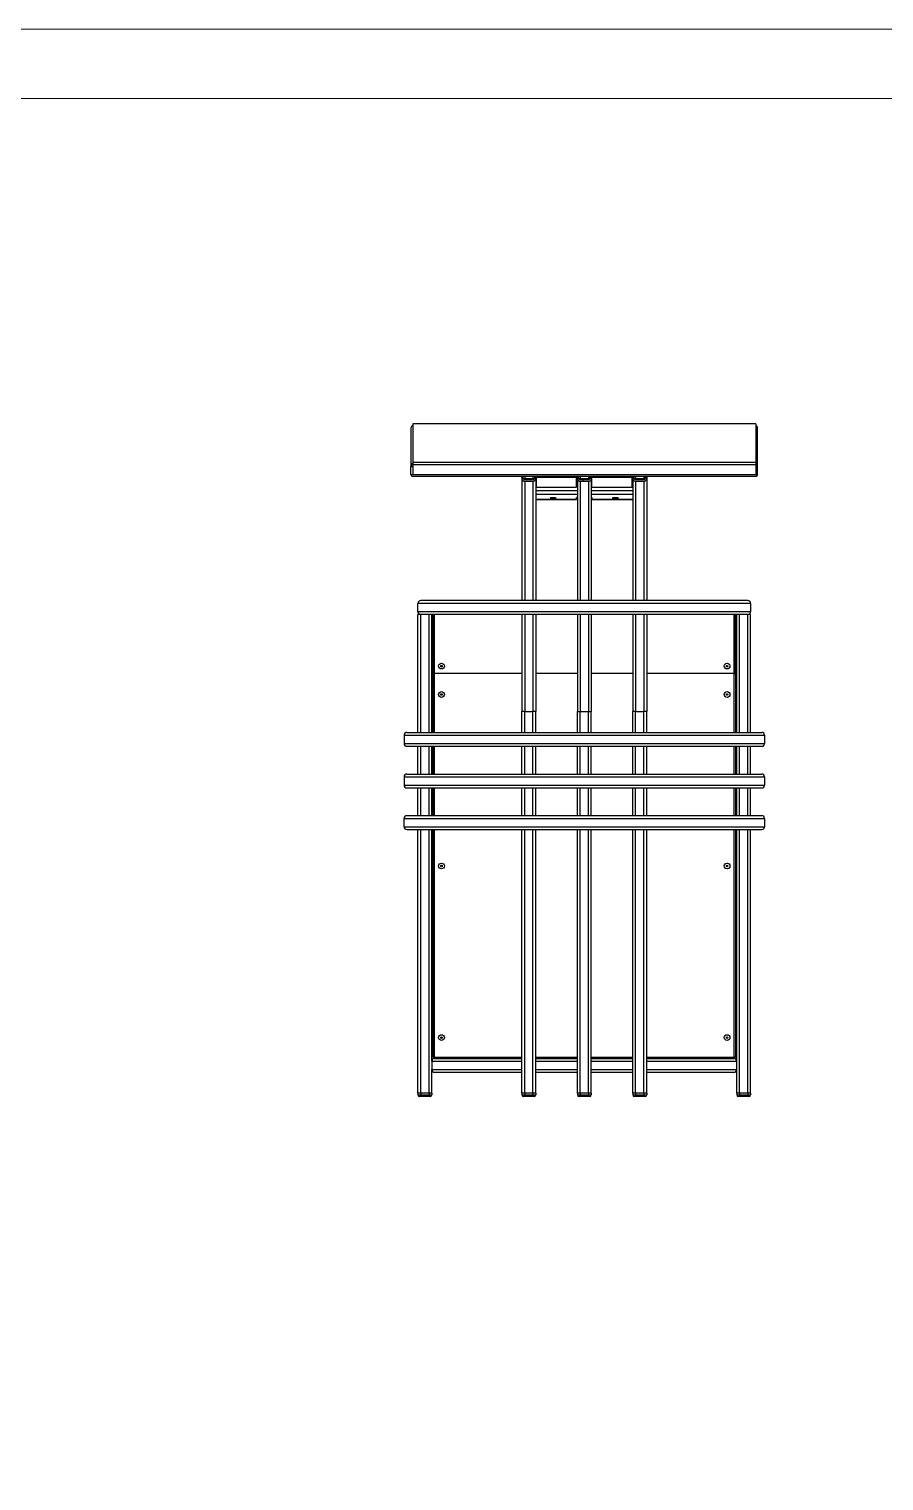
# Model space of a CAD drawing. Header units: millimetres. Extents: x 1851 to 7791, y -2933 to 1267.
# Drawn here: x 3588 to 4821, y -826 to 1267 of the extents above; entities that cross this region are included whole.
import ezdxf

# ---------------------------------------------------------------- set-up
doc = ezdxf.new("R2010")
doc.units = ezdxf.units.MM
doc.layers.add('tabelka', color=155, linetype='Continuous')

# ---------------------------------------------------------------- blocks, each defined once
blk = doc.blocks.new('bok')
for p, q in [((970.5, -748.2), (970.5, -803.8)), ((1468, -742.2), (973, -742.2)), ((973, -742.2), (973, -797.9)), ((1468, -742.2), (1468, -797.9)), ((1470.5, -803.8), (1470.5, -748.2)), ((970.5, -815.1), (970.5, -803.8)), ((970.5, -803.8), (973, -803.8)), ((970.5, -815.1), (973, -815.1)), ((1468, -797.9), (973, -797.9)), ((973, -797.9), (973, -801.4)), ((1468, -801.4), (973, -801.4)), ((973, -801.4), (973, -815.8)), ((1468, -815.8), (973, -815.8)), ((1468, -797.9), (1468, -801.4)), ((1468, -801.4), (1468, -815.8)), ((1468, -803.8), (1470.5, -803.8)), ((1468, -815.1), (1470.5, -815.1)), ((1470.5, -815.1), (1470.5, -803.8)), ((973.2, -817.8), (1467.8, -817.8)), ((1130.5, -819.1), (1130.5, -817.8)), ((1130.5, -819.1), (1130.5, -820.3)), ((1130.5, -819.1), (1132.5, -819.1)), ((1130.5, -820.3), (1130.5, -997.1)), ((1132.5, -819.1), (1132.5, -817.8)), ((1132.5, -820.3), (1132.5, -819.1)), ((1148.2, -821.6), (1132.8, -821.6)), ((1134.5, -817.8), (1134.5, -821.6)), ((1146.5, -822.8), (1134.5, -822.8)), ((1146.5, -825.3), (1134.5, -825.3)), ((1134.5, -825.3), (1134.5, -997.1)), ((1146.5, -817.8), (1146.5, -821.6)), ((1146.5, -825.3), (1146.5, -997.1)), ((1148.5, -817.8), (1148.5, -819.1)), ((1148.5, -819.1), (1148.5, -820.3)), ((1148.5, -819.1), (1150.5, -819.1)), ((1150.5, -817.8), (1150.5, -819.1)), ((1150.5, -819.1), (1150.5, -820.3)), ((1150.5, -820.3), (1150.5, -997.1)), ((1151.5, -821.6), (1150.5, -821.6)), ((1150.5, -831.6), (1151.5, -831.6)), ((1209.5, -819.6), (1151.5, -819.6)), ((1151.5, -833.6), (1151.5, -819.6)), ((1151.5, -833.6), (1209.5, -833.6)), ((1152.5, -819.6), (1152.5, -817.8)), ((1208.5, -819.6), (1208.5, -817.8)), ((1209.5, -833.6), (1209.5, -819.6)), ((1210.5, -821.6), (1209.5, -821.6)), ((1209.5, -831.6), (1210.5, -831.6)), ((1210.5, -819.1), (1210.5, -817.8)), ((1210.5, -820.3), (1210.5, -819.1)), ((1210.5, -819.1), (1212.5, -819.1)), ((1210.5, -820.3), (1210.5, -997.1)), ((1212.5, -819.1), (1212.5, -817.8)), ((1212.5, -820.3), (1212.5, -819.1)), ((1217.7, -821.6), (1212.8, -821.6)), ((1214.5, -817.8), (1214.5, -821.6)), ((1226.5, -822.8), (1214.5, -822.8)), ((1226.5, -825.3), (1214.5, -825.3)), ((1214.5, -825.3), (1214.5, -997.1)), ((1228.2, -821.6), (1220.3, -821.6)), ((1226.5, -817.8), (1226.5, -821.6)), ((1226.5, -825.3), (1226.5, -997.1)), ((1228.5, -817.8), (1228.5, -819.1)), ((1228.5, -819.1), (1228.5, -820.3)), ((1228.5, -819.1), (1230.5, -819.1)), ((1230.5, -817.8), (1230.5, -819.1)), ((1230.5, -819.1), (1230.5, -820.3)), ((1230.5, -820.3), (1230.5, -997.1)), ((1231.5, -821.6), (1230.5, -821.6)), ((1230.5, -831.6), (1231.5, -831.6)), ((1289.5, -819.6), (1231.5, -819.6)), ((1231.5, -833.6), (1231.5, -819.6)), ((1231.5, -833.6), (1289.5, -833.6)), ((1232.5, -819.6), (1232.5, -817.8)), ((1288.5, -819.6), (1288.5, -817.8)), ((1289.5, -833.6), (1289.5, -819.6)), ((1290.5, -821.6), (1289.5, -821.6)), ((1289.5, -831.6), (1290.5, -831.6)), ((1290.5, -819.1), (1290.5, -817.8)), ((1290.5, -820.3), (1290.5, -819.1)), ((1290.5, -819.1), (1292.5, -819.1)), ((1290.5, -820.3), (1290.5, -997.1)), ((1292.5, -819.1), (1292.5, -817.8)), ((1292.5, -820.3), (1292.5, -819.1)), ((1308.2, -821.6), (1292.8, -821.6)), ((1294.5, -817.8), (1294.5, -821.6)), ((1306.5, -822.8), (1294.5, -822.8)), ((1306.5, -825.3), (1294.5, -825.3)), ((1294.5, -825.3), (1294.5, -997.1)), ((1306.5, -817.8), (1306.5, -821.6)), ((1306.5, -825.3), (1306.5, -997.1)), ((1308.5, -817.8), (1308.5, -819.1)), ((1308.5, -819.1), (1308.5, -820.3)), ((1308.5, -819.1), (1310.5, -819.1)), ((1310.5, -817.8), (1310.5, -819.1)), ((1310.5, -819.1), (1310.5, -820.3)), ((1310.5, -820.3), (1310.5, -997.1)), ((1150.5, -838.4), (1210.5, -838.4)), ((1150.5, -843.4), (1210.5, -843.4)), ((1150.5, -851), (1209.5, -851)), ((1150.5, -851.1), (1209.5, -851.1)), ((1209.5, -851), (1209.5, -848.4)), ((1210.5, -848.4), (1209.5, -848.4)), ((1209.5, -851.1), (1209.5, -851)), ((1230.5, -838.4), (1290.5, -838.4)), ((1230.5, -843.4), (1290.5, -843.4)), ((1231.5, -848.4), (1230.5, -848.4)), ((1231.5, -848.4), (1231.5, -851)), ((1231.5, -851), (1290.5, -851)), ((1231.5, -851), (1231.5, -851.1)), ((1231.5, -851.1), (1290.5, -851.1)), ((1460.5, -1001.1), (980.5, -1001.1)), ((980.5, -1013.1), (980.5, -1001.1)), ((1456.5, -997.1), (984.5, -997.1)), ((1460.5, -1001.1), (1460.5, -1013.1)), ((1460.5, -1013.1), (980.5, -1013.1)), ((980.5, -1187.1), (980.5, -1017.1)), ((984.5, -1017.1), (980.5, -1017.1)), ((1456.5, -1017.1), (984.5, -1017.1)), ((984.5, -1187.1), (984.5, -1017.1)), ((996.5, -1187.1), (996.5, -1017.1)), ((1000.5, -1187.1), (1000.5, -1017.1)), ((1002.5, -1102), (1002.5, -1017.1)), ((1004.5, -1102.2), (1004.5, -1017.1)), ((1130.5, -1017.1), (1130.5, -1157.1)), ((1134.5, -1017.1), (1134.5, -1157.1)), ((1146.5, -1017.1), (1146.5, -1157.1)), ((1150.5, -1017.1), (1150.5, -1157.1)), ((1210.5, -1017.1), (1210.5, -1157.1)), ((1214.5, -1017.1), (1214.5, -1157.1)), ((1226.5, -1017.1), (1226.5, -1157.1)), ((1230.5, -1017.1), (1230.5, -1157.1)), ((1290.5, -1017.1), (1290.5, -1157.1)), ((1294.5, -1017.1), (1294.5, -1157.1)), ((1306.5, -1017.1), (1306.5, -1157.1)), ((1310.5, -1017.1), (1310.5, -1157.1)), ((1436.5, -1102.2), (1436.5, -1017.1)), ((1438.5, -1102), (1438.5, -1017.1)), ((1440.5, -1187.1), (1440.5, -1017.1)), ((1444.5, -1187.1), (1444.5, -1017.1)), ((1460.5, -1017.1), (1456.5, -1017.1)), ((1456.5, -1187.1), (1456.5, -1017.1)), ((1460.5, -1187.1), (1460.5, -1017.1)), ((1003.5, -1102), (1002.5, -1102)), ((1002.5, -1187.1), (1002.5, -1102)), ((1004.5, -1102.4), (1004.5, -1102.2)), ((1130.5, -1102.2), (1004.5, -1102.2)), ((1004.5, -1187.1), (1004.5, -1102.4)), ((1130.5, -1102.4), (1004.5, -1102.4)), ((1210.5, -1102.2), (1150.5, -1102.2)), ((1210.5, -1102.4), (1150.5, -1102.4)), ((1290.5, -1102.2), (1230.5, -1102.2)), ((1290.5, -1102.4), (1230.5, -1102.4)), ((1436.5, -1102.2), (1310.5, -1102.2)), ((1436.5, -1102.4), (1310.5, -1102.4)), ((1436.5, -1102.4), (1436.5, -1102.2)), ((1436.5, -1187.1), (1436.5, -1102.4)), ((1437.5, -1102), (1438.5, -1102)), ((1438.5, -1102), (1438.5, -1187.1)), ((1134.5, -1157.1), (1130.5, -1157.1)), ((1130.5, -1187.1), (1130.5, -1157.1)), ((1134.5, -1157.1), (1146.5, -1157.1)), ((1134.5, -1187.1), (1134.5, -1157.1)), ((1150.5, -1157.1), (1146.5, -1157.1)), ((1146.5, -1187.1), (1146.5, -1157.1)), ((1150.5, -1187.1), (1150.5, -1157.1)), ((1210.5, -1157.1), (1214.5, -1157.1)), ((1210.5, -1187.1), (1210.5, -1157.1)), ((1214.5, -1157.1), (1226.5, -1157.1)), ((1214.5, -1187.1), (1214.5, -1157.1)), ((1226.5, -1157.1), (1230.5, -1157.1)), ((1226.5, -1187.1), (1226.5, -1157.1)), ((1230.5, -1187.1), (1230.5, -1157.1)), ((1294.5, -1157.1), (1290.5, -1157.1)), ((1290.5, -1187.1), (1290.5, -1157.1)), ((1294.5, -1157.1), (1306.5, -1157.1)), ((1294.5, -1187.1), (1294.5, -1157.1)), ((1310.5, -1157.1), (1306.5, -1157.1)), ((1306.5, -1187.1), (1306.5, -1157.1)), ((1310.5, -1187.1), (1310.5, -1157.1)), ((960.5, -1191.1), (960.5, -1203.1)), ((960.5, -1191.1), (1480.5, -1191.1)), ((964.5, -1187.1), (1476.5, -1187.1)), ((1480.5, -1191.1), (1480.5, -1203.1)), ((960.5, -1203.1), (1480.5, -1203.1)), ((964.5, -1207.1), (1476.5, -1207.1)), ((980.5, -1247.1), (980.5, -1207.1)), ((984.5, -1247.1), (984.5, -1207.1)), ((996.5, -1247.1), (996.5, -1207.1)), ((1000.5, -1247.1), (1000.5, -1207.1)), ((1002.5, -1247.1), (1002.5, -1207.1)), ((1004.5, -1247.1), (1004.5, -1207.1)), ((1130.5, -1247.1), (1130.5, -1207.1)), ((1134.5, -1247.1), (1134.5, -1207.1)), ((1146.5, -1247.1), (1146.5, -1207.1)), ((1150.5, -1247.1), (1150.5, -1207.1)), ((1210.5, -1247.1), (1210.5, -1207.1)), ((1214.5, -1247.1), (1214.5, -1207.1)), ((1226.5, -1247.1), (1226.5, -1207.1)), ((1230.5, -1247.1), (1230.5, -1207.1)), ((1290.5, -1247.1), (1290.5, -1207.1)), ((1294.5, -1247.1), (1294.5, -1207.1)), ((1306.5, -1247.1), (1306.5, -1207.1)), ((1310.5, -1247.1), (1310.5, -1207.1)), ((1436.5, -1247.1), (1436.5, -1207.1)), ((1438.5, -1207.1), (1438.5, -1247.1)), ((1440.5, -1247.1), (1440.5, -1207.1)), ((1444.5, -1247.1), (1444.5, -1207.1)), ((1456.5, -1247.1), (1456.5, -1207.1)), ((1460.5, -1247.1), (1460.5, -1207.1)), ((960.5, -1251.1), (960.5, -1263.1)), ((960.5, -1251.1), (1480.5, -1251.1)), ((964.5, -1247.1), (1476.5, -1247.1)), ((1480.5, -1251.1), (1480.5, -1263.1)), ((960.5, -1263.1), (1480.5, -1263.1)), ((964.5, -1267.1), (1476.5, -1267.1)), ((980.5, -1307.1), (980.5, -1267.1)), ((984.5, -1307.1), (984.5, -1267.1)), ((996.5, -1307.1), (996.5, -1267.1)), ((1000.5, -1307.1), (1000.5, -1267.1)), ((1002.5, -1307.1), (1002.5, -1267.1)), ((1004.5, -1307.1), (1004.5, -1267.1)), ((1130.5, -1307.1), (1130.5, -1267.1)), ((1134.5, -1307.1), (1134.5, -1267.1)), ((1146.5, -1307.1), (1146.5, -1267.1)), ((1150.5, -1307.1), (1150.5, -1267.1)), ((1210.5, -1307.1), (1210.5, -1267.1)), ((1214.5, -1307.1), (1214.5, -1267.1)), ((1226.5, -1307.1), (1226.5, -1267.1)), ((1230.5, -1307.1), (1230.5, -1267.1)), ((1290.5, -1307.1), (1290.5, -1267.1)), ((1294.5, -1307.1), (1294.5, -1267.1)), ((1306.5, -1307.1), (1306.5, -1267.1)), ((1310.5, -1307.1), (1310.5, -1267.1)), ((1436.5, -1307.1), (1436.5, -1267.1)), ((1438.5, -1267.1), (1438.5, -1307.1)), ((1440.5, -1307.1), (1440.5, -1267.1)), ((1444.5, -1307.1), (1444.5, -1267.1)), ((1456.5, -1307.1), (1456.5, -1267.1)), ((1460.5, -1307.1), (1460.5, -1267.1)), ((960.5, -1323.1), (960.5, -1311.1)), ((960.5, -1311.1), (1480.5, -1311.1)), ((964.5, -1307.1), (1476.5, -1307.1)), ((1480.5, -1311.1), (1480.5, -1323.1)), ((960.5, -1323.1), (1480.5, -1323.1)), ((964.5, -1327.1), (1476.5, -1327.1)), ((980.5, -1707.1), (980.5, -1327.1)), ((984.5, -1707.1), (984.5, -1327.1)), ((996.5, -1707.1), (996.5, -1327.1)), ((1000.5, -1661.1), (1000.5, -1327.1)), ((1002.5, -1655.1), (1002.5, -1327.1)), ((1004.5, -1655.1), (1004.5, -1327.1)), ((1130.5, -1707.1), (1130.5, -1327.1)), ((1134.5, -1707.1), (1134.5, -1327.1)), ((1146.5, -1707.1), (1146.5, -1327.1)), ((1150.5, -1707.1), (1150.5, -1327.1)), ((1210.5, -1707.1), (1210.5, -1327.1)), ((1214.5, -1707.1), (1214.5, -1327.1)), ((1226.5, -1707.1), (1226.5, -1327.1)), ((1230.5, -1707.1), (1230.5, -1327.1)), ((1290.5, -1707.1), (1290.5, -1327.1)), ((1294.5, -1707.1), (1294.5, -1327.1)), ((1306.5, -1707.1), (1306.5, -1327.1)), ((1310.5, -1707.1), (1310.5, -1327.1)), ((1436.5, -1655.1), (1436.5, -1327.1)), ((1438.5, -1327.1), (1438.5, -1655.1)), ((1440.5, -1661.1), (1440.5, -1327.1)), ((1444.5, -1707.1), (1444.5, -1327.1)), ((1456.5, -1707.1), (1456.5, -1327.1)), ((1460.5, -1707.1), (1460.5, -1327.1)), ((1000.5, -1661.1), (1000.5, -1673.1)), ((1000.5, -1661.1), (1130.5, -1661.1)), ((1000.5, -1707.1), (1000.5, -1673.1)), ((1000.5, -1673.1), (1130.5, -1673.1)), ((1004.5, -1655.1), (1130.5, -1655.1)), ((1004.5, -1655.4), (1004.5, -1655.1)), ((1004.5, -1657.1), (1004.5, -1656.1)), ((1004.5, -1656.1), (1005.3, -1656.1)), ((1004.5, -1657.1), (1130.5, -1657.1)), ((1150.5, -1655.1), (1210.5, -1655.1)), ((1150.5, -1657.1), (1210.5, -1657.1)), ((1150.5, -1661.1), (1210.5, -1661.1)), ((1150.5, -1673.1), (1210.5, -1673.1)), ((1230.5, -1655.1), (1290.5, -1655.1)), ((1230.5, -1657.1), (1290.5, -1657.1)), ((1230.5, -1661.1), (1290.5, -1661.1)), ((1230.5, -1673.1), (1290.5, -1673.1)), ((1310.5, -1655.1), (1436.5, -1655.1)), ((1310.5, -1657.1), (1436.5, -1657.1)), ((1310.5, -1661.1), (1440.5, -1661.1)), ((1310.5, -1673.1), (1440.5, -1673.1)), ((1436.5, -1656.1), (1435.7, -1656.1)), ((1436.5, -1655.4), (1436.3, -1655.4)), ((1436.5, -1655.1), (1436.5, -1655.4)), ((1436.5, -1657.1), (1436.5, -1656.1)), ((1440.5, -1673.1), (1440.5, -1661.1)), ((1440.5, -1707.1), (1440.5, -1673.1)), ((1004.5, -1677.1), (1130.5, -1677.1)), ((1150.5, -1677.1), (1210.5, -1677.1)), ((1230.5, -1677.1), (1290.5, -1677.1)), ((1310.5, -1677.1), (1436.5, -1677.1)), ((980.5, -1707.1), (980.5, -1709.6)), ((984.5, -1707.1), (980.5, -1707.1)), ((980.5, -1709.6), (984.5, -1709.6)), ((984.5, -1712.1), (983, -1712.1)), ((984.5, -1707.1), (984.5, -1709.6)), ((996.5, -1707.1), (984.5, -1707.1)), ((984.5, -1712.1), (984.5, -1709.6)), ((984.5, -1709.6), (996.5, -1709.6)), ((996.5, -1712.1), (984.5, -1712.1)), ((996.5, -1707.1), (996.5, -1709.6)), ((1000.5, -1707.1), (996.5, -1707.1)), ((996.5, -1709.6), (996.5, -1712.1)), ((996.5, -1709.6), (1000.5, -1709.6)), ((998, -1712.1), (996.5, -1712.1)), ((1000.5, -1707.1), (1000.5, -1709.6)), ((1130.5, -1707.1), (1130.5, -1709.6)), ((1134.5, -1707.1), (1130.5, -1707.1)), ((1130.5, -1709.6), (1134.5, -1709.6)), ((1134.5, -1712.1), (1133, -1712.1)), ((1134.5, -1707.1), (1134.5, -1709.6)), ((1146.5, -1707.1), (1134.5, -1707.1)), ((1134.5, -1712.1), (1134.5, -1709.6)), ((1134.5, -1709.6), (1146.5, -1709.6)), ((1146.5, -1712.1), (1134.5, -1712.1)), ((1146.5, -1707.1), (1146.5, -1709.6)), ((1150.5, -1707.1), (1146.5, -1707.1)), ((1146.5, -1712.1), (1146.5, -1709.6)), ((1146.5, -1709.6), (1150.5, -1709.6)), ((1148, -1712.1), (1146.5, -1712.1)), ((1150.5, -1707.1), (1150.5, -1709.6)), ((1210.5, -1707.1), (1210.5, -1709.6)), ((1214.5, -1707.1), (1210.5, -1707.1)), ((1210.5, -1709.6), (1214.5, -1709.6)), ((1214.5, -1712.1), (1213, -1712.1)), ((1214.5, -1707.1), (1214.5, -1709.6)), ((1226.5, -1707.1), (1214.5, -1707.1)), ((1214.5, -1712.1), (1214.5, -1709.6)), ((1214.5, -1709.6), (1226.5, -1709.6)), ((1226.5, -1712.1), (1214.5, -1712.1)), ((1226.5, -1707.1), (1226.5, -1709.6)), ((1230.5, -1707.1), (1226.5, -1707.1)), ((1226.5, -1712.1), (1226.5, -1709.6)), ((1226.5, -1709.6), (1230.5, -1709.6)), ((1228, -1712.1), (1226.5, -1712.1)), ((1230.5, -1707.1), (1230.5, -1709.6)), ((1294.5, -1707.1), (1290.5, -1707.1)), ((1290.5, -1707.1), (1290.5, -1709.6)), ((1290.5, -1709.6), (1294.5, -1709.6)), ((1294.5, -1712.1), (1293, -1712.1)), ((1294.5, -1707.1), (1294.5, -1709.6)), ((1306.5, -1707.1), (1294.5, -1707.1)), ((1294.5, -1712.1), (1294.5, -1709.6)), ((1294.5, -1709.6), (1306.5, -1709.6)), ((1306.5, -1712.1), (1294.5, -1712.1)), ((1306.5, -1707.1), (1306.5, -1709.6)), ((1310.5, -1707.1), (1306.5, -1707.1)), ((1306.5, -1712.1), (1306.5, -1709.6)), ((1306.5, -1709.6), (1310.5, -1709.6)), ((1308, -1712.1), (1306.5, -1712.1)), ((1310.5, -1707.1), (1310.5, -1709.6)), ((1440.5, -1707.1), (1440.5, -1709.6)), ((1444.5, -1707.1), (1440.5, -1707.1)), ((1440.5, -1709.6), (1444.5, -1709.6)), ((1444.5, -1712.1), (1443, -1712.1)), ((1444.5, -1707.1), (1444.5, -1709.6)), ((1456.5, -1707.1), (1444.5, -1707.1)), ((1444.5, -1709.6), (1444.5, -1712.1)), ((1444.5, -1709.6), (1456.5, -1709.6)), ((1456.5, -1712.1), (1444.5, -1712.1)), ((1456.5, -1707.1), (1456.5, -1709.6)), ((1460.5, -1707.1), (1456.5, -1707.1)), ((1456.5, -1712.1), (1456.5, -1709.6)), ((1456.5, -1709.6), (1460.5, -1709.6)), ((1458, -1712.1), (1456.5, -1712.1)), ((1460.5, -1707.1), (1460.5, -1709.6))]:
    blk.add_line(p, q)
at = {"flags": 128}
for points in [[(1171.5, -849.3), (1171.7, -848.9), (1172.2, -848.6), (1173, -848.4), (1174, -848.2), (1175.2, -848.2), (1176.4, -848.2), (1177.5, -848.3), (1178.4, -848.5), (1179.1, -848.8), (1179.5, -849.1), (1179.5, -849.4), (1179.1, -849.8), (1178.4, -850), (1177.5, -850.3), (1176.4, -850.4), (1175.2, -850.4), (1174, -850.3), (1173, -850.2), (1172.2, -849.9), (1171.7, -849.6), (1171.5, -849.3)], [(1261.5, -849.3), (1261.7, -848.9), (1262.2, -848.6), (1263, -848.4), (1264, -848.2), (1265.2, -848.2), (1266.4, -848.2), (1267.5, -848.3), (1268.4, -848.5), (1269.1, -848.8), (1269.5, -849.1), (1269.5, -849.4), (1269.1, -849.8), (1268.4, -850), (1267.5, -850.3), (1266.4, -850.4), (1265.2, -850.4), (1264, -850.3), (1263, -850.2), (1262.2, -849.9), (1261.7, -849.6), (1261.5, -849.3)], [(1004.5, -1102.6), (1004.5, -1102.6)], [(1436.5, -1102.6), (1436.5, -1102.6)], [(1004.5, -1655.4), (1004.5, -1655.4)], [(1436.5, -1655.4), (1436.5, -1655.4)]]:
    blk.add_lwpolyline(points, dxfattribs=at)
for centre, radius in [((1014.5, -1091.5), 4.13), ((1426.5, -1091.5), 4.13), ((1014.5, -1091.6), 1.09), ((1426.5, -1091.6), 1.09), ((1014.5, -1132.4), 4.14), ((1426.5, -1132.4), 4.14), ((1014.5, -1132.4), 1.09), ((1426.5, -1132.4), 1.09), ((1014.5, -1379.7), 4.14), ((1014.5, -1379.7), 1.09), ((1426.5, -1379.7), 4.14), ((1426.5, -1379.7), 1.09), ((1014.5, -1627.1), 4.15), ((1014.5, -1627.1), 1.09), ((1426.5, -1627.1), 4.15), ((1426.5, -1627.1), 1.09)]:
    blk.add_circle(centre, radius)
for centre, radius, start, end in [((974.5, -748.2), 4, 112.0243, 180), ((1466.5, -748.2), 4, 0, 67.9757), ((1175.5, -835.7), 12.8, 260.5284, 279.4716), ((1265.5, -835.7), 12.8, 260.5284, 279.4716), ((984.5, -1001.1), 4, 90, 180), ((1456.5, -1001.1), 4, 0, 90), ((984.5, -1013.1), 4, 180, 270), ((1456.5, -1013.1), 4, 270, 0), ((1014.5, -1091.5), 1.09, 184.0671, 355.9329), ((1426.5, -1091.5), 1.09, 184.0671, 355.9329), ((964.5, -1191.1), 4, 90, 180), ((1476.5, -1191.1), 4, 0, 90), ((964.5, -1203.1), 4, 180, 270), ((1476.5, -1203.1), 4, 270, 0), ((964.5, -1251.1), 4, 90, 180), ((1476.5, -1251.1), 4, 0, 90), ((964.5, -1263.1), 4, 180, 270), ((1476.5, -1263.1), 4, 270, 0), ((964.5, -1311.1), 4, 90, 180), ((1476.5, -1311.1), 4, 0, 90), ((964.5, -1323.1), 4, 180, 270), ((1476.5, -1323.1), 4, 270, 0), ((1004.5, -1661.1), 4, 90, 180), ((1004.5, -1673.1), 4, 180, 270), ((1436.5, -1661.1), 4, 0, 90), ((1436.5, -1673.1), 4, 270, 0), ((983, -1709.6), 2.5, 180, 270), ((998, -1709.6), 2.5, 270, 0), ((1133, -1709.6), 2.5, 180, 270), ((1148, -1709.6), 2.5, 270, 0), ((1213, -1709.6), 2.5, 180, 270), ((1228, -1709.6), 2.5, 270, 0), ((1293, -1709.6), 2.5, 180, 270), ((1308, -1709.6), 2.5, 270, 0), ((1443, -1709.6), 2.5, 180, 270), ((1458, -1709.6), 2.5, 270, 0)]:
    blk.add_arc(centre, radius, start, end)
for centre, major_axis, start_param, end_param in [((974.5, -802.4), (3.26, 3.26), 1.338697, 2.525097), ((974.5, -813.8), (3.26, 3.26), 2.525097, 3.758088), ((1466.5, -813.8), (3.26, -3.26), 5.666689, 6.899681), ((1466.5, -802.4), (3.26, -3.26), 0.616496, 1.802895)]:
    blk.add_ellipse(centre, major_axis=major_axis, ratio=0.708632, start_param=start_param, end_param=end_param)
for points, knots in [([(973, -799.4), (972.6, -799.8), (971.8, -800.4), (971, -801.7), (970.6, -802.8), (970.5, -803.5), (970.5, -803.8)], [0, 0, 0, 0, 0.357347, 0.617295, 0.821211, 1, 1, 1, 1]), ([(970.5, -815.1), (970.5, -815.1), (970.5, -815.5), (970.6, -816.1), (971, -816.9), (971.8, -817.6), (972.6, -817.7), (973, -817.8)], [0, 0, 0, 0, 0.018902, 0.195766, 0.373522, 0.640426, 1, 1, 1, 1]), ([(1467.4, -817.6), (1467.7, -817.7), (1468.4, -817.8), (1469.4, -817.4), (1470.1, -816.7), (1470.5, -815.9), (1470.5, -815.3), (1470.5, -815.1)], [0, 0, 0, 0, 0.212936, 0.49948, 0.711362, 0.880053, 1, 1, 1, 1]), ([(1470.5, -803.8), (1470.5, -803.7), (1470.5, -803.3), (1470.3, -802.5), (1469.9, -801.4), (1469.1, -800.3), (1468.4, -799.8), (1468, -799.5)], [0, 0, 0, 0, 0.058518, 0.23512, 0.41988, 0.705191, 1, 1, 1, 1]), ([(1134.5, -825.3), (1134.2, -825.3), (1133.6, -825.2), (1132.6, -824.7), (1131.5, -823.8), (1130.7, -822.2), (1130.6, -821), (1130.5, -820.3)], [0, 0, 0, 0, 0.114498, 0.258868, 0.448893, 0.701069, 1, 1, 1, 1]), ([(1134.5, -822.8), (1134.4, -822.8), (1134, -822.8), (1133.5, -822.5), (1133, -822), (1132.6, -821.3), (1132.5, -820.7), (1132.5, -820.3)], [0, 0, 0, 0, 0.114726, 0.259365, 0.449438, 0.70132, 1, 1, 1, 1]), ([(1148.5, -820.3), (1148.5, -820.6), (1148.4, -821.3), (1148, -822), (1147.5, -822.5), (1147, -822.8), (1146.6, -822.8), (1146.5, -822.8)], [0, 0, 0, 0, 0.292693, 0.542395, 0.730465, 0.882924, 1, 1, 1, 1]), ([(1150.5, -820.3), (1150.5, -820.6), (1150.5, -821.6), (1150, -823), (1149, -824.3), (1147.9, -825), (1147.1, -825.3), (1146.6, -825.3), (1146.5, -825.3)], [0, 0, 0, 0, 0.110686, 0.436837, 0.647787, 0.814518, 0.956208, 1, 1, 1, 1]), ([(1214.5, -825.3), (1214.2, -825.3), (1213.6, -825.2), (1212.6, -824.7), (1211.5, -823.8), (1210.7, -822.2), (1210.6, -821), (1210.5, -820.3)], [0, 0, 0, 0, 0.1144987, 0.2588685, 0.4488934, 0.7010687, 1, 1, 1, 1]), ([(1214.5, -822.8), (1214.4, -822.8), (1214, -822.8), (1213.5, -822.5), (1213, -822), (1212.6, -821.3), (1212.5, -820.7), (1212.5, -820.3)], [0, 0, 0, 0, 0.114726, 0.259366, 0.449438, 0.70132, 1, 1, 1, 1]), ([(1219, -821.6), (1219.2, -821.6), (1219.6, -821.6), (1220.2, -821.5), (1220.7, -821.6), (1221, -821.6), (1221, -821.8), (1220.9, -822.1), (1220.5, -822.4), (1220, -822.6), (1219.4, -822.8), (1218.7, -822.8), (1218.1, -822.7), (1217.6, -822.4), (1217.2, -822.1), (1217, -821.9), (1217, -821.7), (1217.2, -821.6), (1217.7, -821.5), (1218.2, -821.6), (1218.7, -821.6), (1219, -821.6), (1219, -821.6)], [0, 0, 0, 0, 0.0507, 0.101296, 0.154517, 0.209795, 0.262375, 0.312022, 0.362443, 0.416182, 0.471389, 0.523201, 0.572097, 0.623003, 0.677654, 0.732247, 0.783278, 0.832768, 0.884467, 0.939353, 0.989249, 1, 1, 1, 1]), ([(1228.5, -820.3), (1228.5, -820.6), (1228.4, -821.3), (1228, -822), (1227.5, -822.5), (1227, -822.8), (1226.6, -822.8), (1226.5, -822.8)], [0, 0, 0, 0, 0.292693, 0.542395, 0.730465, 0.882923, 1, 1, 1, 1]), ([(1230.5, -820.3), (1230.5, -820.6), (1230.5, -821.6), (1230, -823), (1229, -824.3), (1227.9, -825), (1227.1, -825.3), (1226.6, -825.3), (1226.5, -825.3)], [0, 0, 0, 0, 0.110686, 0.436837, 0.647787, 0.814519, 0.956209, 1, 1, 1, 1]), ([(1294.5, -825.3), (1294.2, -825.3), (1293.6, -825.2), (1292.6, -824.7), (1291.5, -823.8), (1290.7, -822.2), (1290.6, -821), (1290.5, -820.3)], [0, 0, 0, 0, 0.114499, 0.258868, 0.448894, 0.701069, 1, 1, 1, 1]), ([(1294.5, -822.8), (1294.4, -822.8), (1294, -822.8), (1293.5, -822.5), (1293, -822), (1292.6, -821.3), (1292.5, -820.7), (1292.5, -820.3)], [0, 0, 0, 0, 0.114726, 0.259367, 0.449438, 0.70132, 1, 1, 1, 1]), ([(1308.5, -820.3), (1308.5, -820.6), (1308.4, -821.3), (1308, -822), (1307.5, -822.5), (1307, -822.8), (1306.6, -822.8), (1306.5, -822.8)], [0, 0, 0, 0, 0.292693, 0.542396, 0.730466, 0.882924, 1, 1, 1, 1]), ([(1310.5, -820.3), (1310.5, -820.6), (1310.5, -821.6), (1310, -823), (1309, -824.3), (1307.9, -825), (1307.1, -825.3), (1306.6, -825.3), (1306.5, -825.3)], [0, 0, 0, 0, 0.110686, 0.436837, 0.647787, 0.814519, 0.956209, 1, 1, 1, 1]), ([(1004.5, -1101.6), (1004.2, -1101.7), (1003.7, -1101.7), (1003.1, -1101.8), (1002.6, -1101.9), (1002.5, -1101.9), (1002.5, -1102)], [0, 0, 0, 0, 0.250002, 0.5, 0.750001, 1, 1, 1, 1]), ([(1002.5, -1102), (1002.5, -1102), (1002.6, -1102.1), (1002.9, -1102.2), (1003.5, -1102.4), (1004, -1102.5), (1004.4, -1102.6), (1004.5, -1102.6)], [0, 0, 0, 0, 0.219123, 0.43826, 0.657394, 0.876533, 1, 1, 1, 1]), ([(1003.8, -1101.7), (1003.8, -1101.7), (1003.7, -1101.8), (1003.6, -1101.9), (1003.5, -1101.9), (1003.5, -1102)], [0, 0, 0, 0, 0.072017, 0.536004, 1, 1, 1, 1]), ([(1003.5, -1102), (1003.5, -1102), (1003.5, -1102.1), (1003.7, -1102.3), (1004, -1102.4), (1004.3, -1102.5), (1004.5, -1102.6), (1004.5, -1102.6)], [0, 0, 0, 0, 0.2320948, 0.4641811, 0.6961758, 0.9281757, 1, 1, 1, 1]), ([(1438.5, -1102), (1438.5, -1101.9), (1438.4, -1101.9), (1438, -1101.8), (1437.3, -1101.7), (1436.8, -1101.7), (1436.5, -1101.6)], [0, 0, 0, 0, 0.249999, 0.5, 0.749998, 1, 1, 1, 1]), ([(1436.5, -1102.6), (1436.7, -1102.6), (1437.2, -1102.5), (1437.8, -1102.3), (1438.3, -1102.2), (1438.5, -1102.1), (1438.5, -1102), (1438.5, -1102)], [0, 0, 0, 0, 0.219119, 0.438256, 0.65739, 0.876528, 1, 1, 1, 1]), ([(1436.5, -1102.6), (1436.6, -1102.6), (1436.9, -1102.5), (1437.2, -1102.3), (1437.4, -1102.2), (1437.5, -1102), (1437.5, -1102), (1437.5, -1102)], [0, 0, 0, 0, 0.232087, 0.464174, 0.696175, 0.928167, 1, 1, 1, 1]), ([(1437.5, -1102), (1437.5, -1101.9), (1437.5, -1101.9), (1437.3, -1101.8), (1437.2, -1101.7), (1437.2, -1101.7)], [0, 0, 0, 0, 0.463996, 0.927983, 1, 1, 1, 1]), ([(1004.5, -1655.4), (1004.2, -1655.4), (1003.7, -1655.3), (1003.1, -1655.2), (1002.6, -1655.2), (1002.5, -1655.1), (1002.5, -1655.1)], [0, 0, 0, 0, 0.250001, 0.499997, 0.75, 1, 1, 1, 1]), ([(1002.5, -1655.1), (1002.5, -1655.4), (1002.6, -1655.9), (1003.1, -1656.5), (1003.7, -1657), (1004.2, -1657.1), (1004.5, -1657.1)], [0, 0, 0, 0, 0.25, 0.5, 0.749999, 1, 1, 1, 1]), ([(1003.5, -1655.1), (1003.5, -1655.2), (1003.5, -1655.5), (1003.8, -1655.8), (1004.1, -1656.1), (1004.4, -1656.1), (1004.5, -1656.1)], [0, 0, 0, 0, 0.250001, 0.5, 0.750003, 1, 1, 1, 1]), ([(1004.5, -1655.1), (1004.7, -1655.4), (1005.1, -1655.9), (1005.7, -1656.5), (1006.3, -1657), (1006.7, -1657.1), (1006.9, -1657.1)], [0, 0, 0, 0, 0.250002, 0.500001, 0.750001, 1, 1, 1, 1]), ([(1434.1, -1657.1), (1434.3, -1657.1), (1434.7, -1657), (1435.3, -1656.5), (1435.9, -1655.9), (1436.3, -1655.4), (1436.5, -1655.1)], [0, 0, 0, 0, 0.249999, 0.499999, 0.749998, 1, 1, 1, 1]), ([(1438.5, -1655.1), (1438.5, -1655.1), (1438.4, -1655.2), (1438, -1655.2), (1437.3, -1655.3), (1436.8, -1655.4), (1436.5, -1655.4)], [0, 0, 0, 0, 0.25, 0.500003, 0.749999, 1, 1, 1, 1]), ([(1436.5, -1657.1), (1436.8, -1657.1), (1437.3, -1657), (1438, -1656.5), (1438.4, -1655.9), (1438.5, -1655.4), (1438.5, -1655.1)], [0, 0, 0, 0, 0.250001, 0.5, 0.75, 1, 1, 1, 1]), ([(1436.5, -1656.1), (1436.6, -1656.1), (1436.9, -1656.1), (1437.2, -1655.8), (1437.5, -1655.5), (1437.5, -1655.2), (1437.5, -1655.1)], [0, 0, 0, 0, 0.249997, 0.5, 0.749999, 1, 1, 1, 1])]:
    blk.add_open_spline(points, degree=3, knots=knots)

msp = doc.modelspace()

# ---------------------------------------------------------------- linework, layer by layer
at = {"layer": 'tabelka', "lineweight": 5}
for points in [[(1851.24, 1266.84), (7791.24, 1266.84), (7791.24, -2933.16), (1851.24, -2933.16)], [(1951.24, 1166.84), (7691.24, 1166.84), (7691.24, -2833.16), (1951.24, -2833.16)]]:
    msp.add_lwpolyline(points, close=True, dxfattribs=at)

# ---------------------------------------------------------------- block references
msp.add_blockref('bok', (3168.41, 1439.84))

doc.saveas('drawing.dxf')
